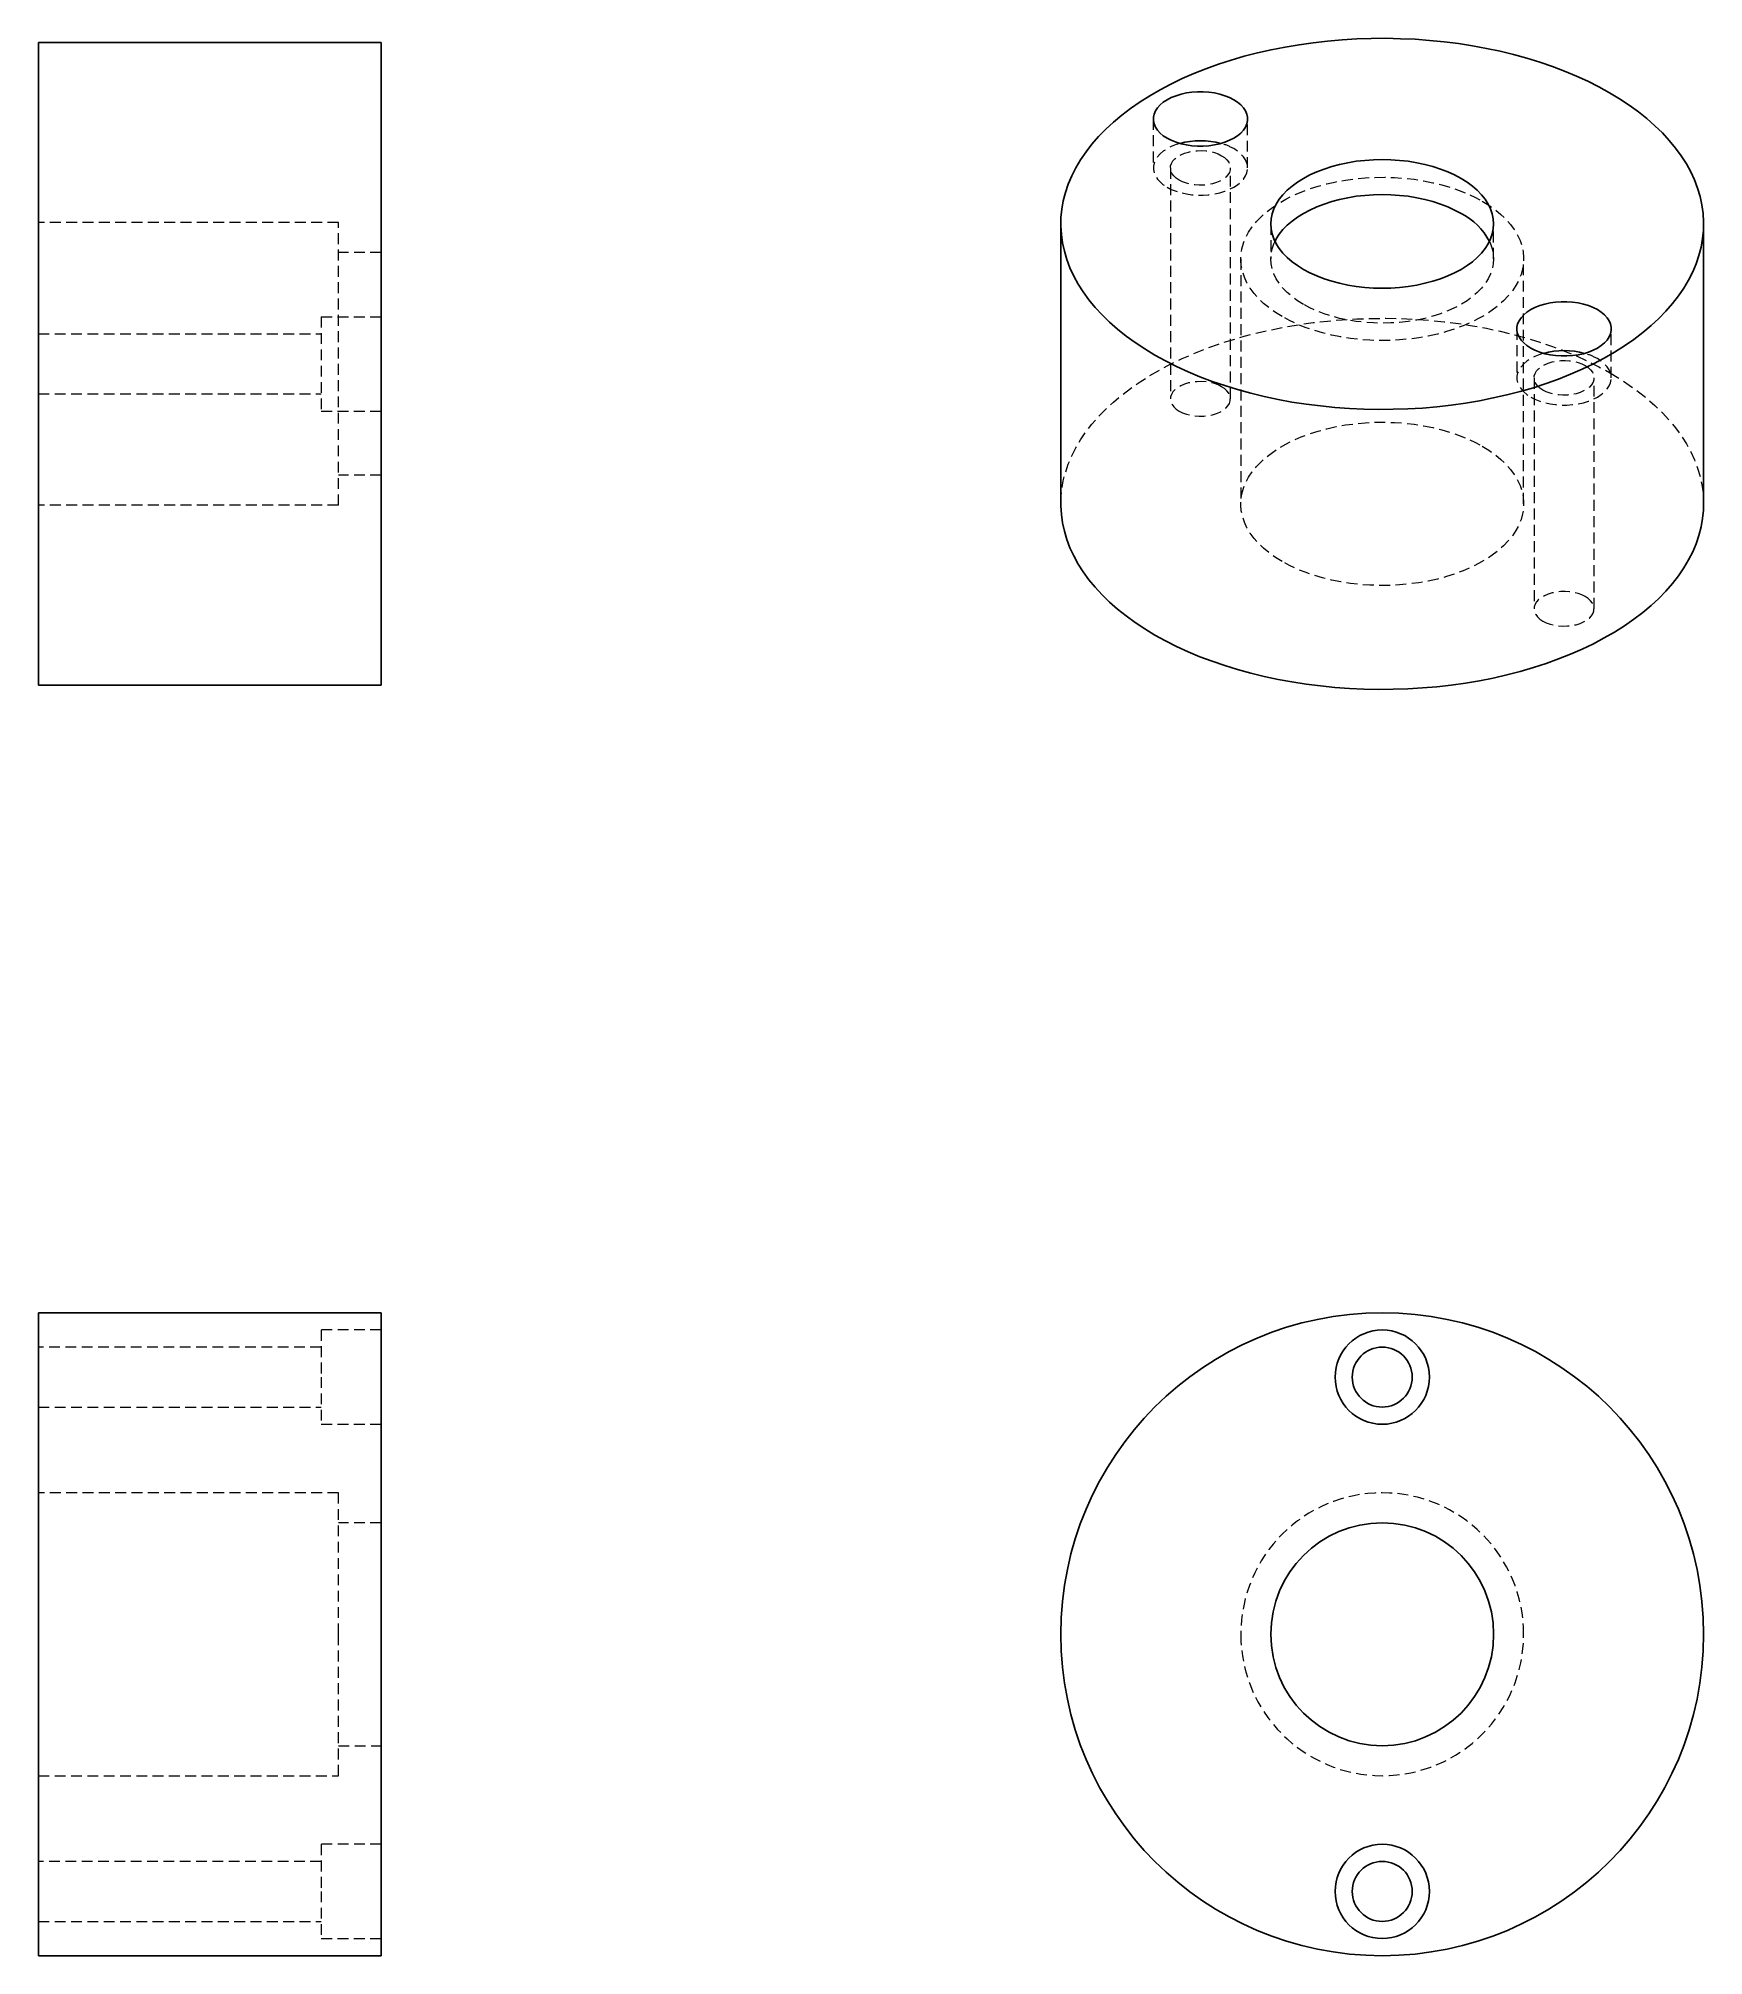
# Model space of a CAD drawing. Header units: millimetres. Extents: x 316 to 510, y 181 to 404.
import ezdxf

# ---------------------------------------------------------------- set-up
doc = ezdxf.new("R2010")
doc.units = ezdxf.units.MM
doc.linetypes.add('HIDDEN', pattern=[1.905, 1.27, -0.635])

msp = doc.modelspace()

# ---------------------------------------------------------------- linework, layer by layer
at = {"color": 7, "linetype": 'Continuous', "lineweight": 25}
for p, q in [((355.59, 403.88), (315.59, 403.88)), ((315.59, 328.88), (315.59, 403.88)), ((355.59, 328.88), (355.59, 403.88)), ((434.88, 382.71), (434.88, 350.05)), ((509.88, 350.05), (509.88, 382.71)), ((355.59, 328.88), (315.59, 328.88)), ((355.59, 255.67), (315.59, 255.67)), ((315.59, 218.17), (315.59, 255.67)), ((355.59, 218.17), (355.59, 255.67)), ((315.59, 180.67), (315.59, 218.17)), ((355.59, 180.67), (355.59, 218.17)), ((315.59, 180.67), (355.59, 180.67))]:
    msp.add_line(p, q, dxfattribs=at)
at = {"color": 7, "linetype": 'HIDDEN', "lineweight": 18}
for p, q in [((445.67, 394.96), (445.67, 389.24)), ((456.67, 389.24), (456.67, 394.96)), ((447.67, 389.24), (447.67, 362.3)), ((454.67, 362.3), (454.67, 389.24)), ((350.59, 382.88), (315.59, 382.88)), ((350.59, 349.88), (350.59, 382.88)), ((459.38, 382.71), (459.38, 378.63)), ((485.38, 378.63), (485.38, 382.71)), ((355.59, 379.38), (350.59, 379.38)), ((455.88, 378.63), (455.88, 350.05)), ((488.88, 350.05), (488.88, 378.63)), ((348.59, 371.88), (355.59, 371.88)), ((348.59, 371.88), (348.59, 360.88)), ((315.59, 369.88), (348.59, 369.88)), ((488.09, 370.46), (488.09, 364.75)), ((499.09, 364.75), (499.09, 370.46)), ((490.09, 364.75), (490.09, 337.8)), ((497.09, 337.8), (497.09, 364.75)), ((315.59, 362.88), (348.59, 362.88)), ((348.59, 360.88), (355.59, 360.88)), ((355.59, 353.38), (350.59, 353.38)), ((350.59, 349.88), (315.59, 349.88)), ((348.59, 253.67), (348.59, 248.17)), ((355.59, 253.67), (348.59, 253.67)), ((348.59, 251.67), (315.59, 251.67)), ((348.59, 248.17), (348.59, 242.67)), ((315.59, 244.67), (348.59, 244.67)), ((348.59, 242.67), (355.59, 242.67)), ((350.59, 234.67), (315.59, 234.67)), ((350.59, 218.17), (350.59, 234.67)), ((355.59, 231.17), (350.59, 231.17)), ((350.59, 201.67), (350.59, 218.17)), ((350.59, 205.17), (355.59, 205.17)), ((315.59, 201.67), (350.59, 201.67)), ((348.59, 193.67), (348.59, 188.17)), ((355.59, 193.67), (348.59, 193.67)), ((348.59, 191.67), (315.59, 191.67)), ((348.59, 188.17), (348.59, 182.67)), ((315.59, 184.67), (348.59, 184.67)), ((348.59, 182.67), (355.59, 182.67))]:
    msp.add_line(p, q, dxfattribs=at)
at = {"color": 7, "linetype": 'Continuous', "lineweight": 25, "flags": 128}
for points in [[(445.86, 367.4), (444.68, 368.12), (443.56, 368.86), (442.5, 369.63), (441.5, 370.43), (440.56, 371.25), (439.69, 372.1), (438.89, 372.97), (438.16, 373.86), (437.49, 374.77), (436.9, 375.69), (436.39, 376.63), (435.95, 377.59), (435.58, 378.55), (435.29, 379.52), (435.08, 380.5), (434.94, 381.48), (434.88, 382.46), (434.9, 383.45), (435, 384.43), (435.17, 385.41), (435.43, 386.39), (435.75, 387.36), (436.16, 388.31), (436.64, 389.26), (437.19, 390.19), (437.82, 391.11), (438.51, 392.01), (439.28, 392.89), (440.12, 393.75), (441.02, 394.58), (441.99, 395.4), (443.02, 396.18), (444.12, 396.94), (445.27, 397.67), (446.47, 398.36), (447.73, 399.03), (449.05, 399.66), (450.41, 400.25), (451.81, 400.81), (453.26, 401.33), (454.75, 401.82), (456.27, 402.26), (457.83, 402.66), (459.42, 403.03), (461.04, 403.34), (462.67, 403.62), (464.33, 403.85), (466.01, 404.04), (467.7, 404.19), (469.4, 404.29), (471.1, 404.35), (472.81, 404.36), (474.51, 404.32), (476.21, 404.25), (477.91, 404.12), (479.59, 403.96), (481.26, 403.74), (482.91, 403.49), (484.53, 403.19), (486.14, 402.85), (487.71, 402.47), (489.25, 402.04), (490.76, 401.58), (492.23, 401.08), (493.66, 400.54), (495.04, 399.96), (496.38, 399.35), (497.66, 398.7), (498.9, 398.02)], [(455.06, 397.2), (454.56, 397.46), (454.01, 397.67), (453.42, 397.85), (452.8, 397.99), (452.16, 398.08), (451.5, 398.13), (450.83, 398.13), (450.18, 398.08), (449.53, 397.99), (448.91, 397.85), (448.32, 397.67), (447.77, 397.46), (447.28, 397.2), (446.84, 396.92), (446.46, 396.6), (446.15, 396.26), (445.92, 395.9), (445.76, 395.53), (445.68, 395.15), (445.68, 394.77), (445.76, 394.38), (445.92, 394.01), (446.15, 393.65), (446.46, 393.31), (446.84, 393), (447.28, 392.71)], [(498.9, 398.02), (500.08, 397.31), (501.2, 396.56), (502.26, 395.79), (503.26, 394.99), (504.2, 394.17), (505.07, 393.32), (505.87, 392.45), (506.6, 391.56), (507.27, 390.65), (507.86, 389.73), (508.37, 388.79), (508.81, 387.84), (509.18, 386.87), (509.47, 385.9), (509.68, 384.92), (509.82, 383.94), (509.88, 382.96), (509.86, 381.97), (509.76, 380.99), (509.59, 380.01), (509.33, 379.03), (509.01, 378.07), (508.6, 377.11), (508.12, 376.16), (507.57, 375.23), (506.94, 374.31), (506.25, 373.41), (505.48, 372.53), (504.64, 371.67), (503.74, 370.84), (502.77, 370.03), (501.74, 369.24), (500.64, 368.48), (499.49, 367.76), (498.29, 367.06), (497.03, 366.39), (495.71, 365.76), (494.35, 365.17), (492.95, 364.61), (491.5, 364.09), (490.01, 363.6), (488.49, 363.16), (486.93, 362.76), (485.34, 362.4), (483.72, 362.08), (482.09, 361.8), (480.43, 361.57), (478.75, 361.38), (477.06, 361.23), (475.36, 361.13), (473.66, 361.08), (471.95, 361.06), (470.25, 361.1), (468.55, 361.18), (466.85, 361.3), (465.17, 361.47), (463.5, 361.68), (461.85, 361.93), (460.23, 362.23), (458.62, 362.57), (457.05, 362.95), (455.51, 363.38), (454, 363.84), (452.53, 364.34), (451.1, 364.88), (449.72, 365.46), (448.38, 366.07), (447.1, 366.72), (445.86, 367.4)], [(447.28, 392.71), (447.77, 392.46), (448.32, 392.24), (448.91, 392.06), (449.53, 391.93), (450.18, 391.83), (450.83, 391.79), (451.5, 391.79), (452.16, 391.83), (452.8, 391.93), (453.42, 392.06), (454.01, 392.24), (454.56, 392.46), (455.06, 392.71), (455.5, 393), (455.87, 393.31), (456.18, 393.65), (456.42, 394.01), (456.58, 394.38), (456.66, 394.77), (456.66, 395.15), (456.58, 395.53), (456.42, 395.9), (456.18, 396.26), (455.87, 396.6), (455.5, 396.92), (455.06, 397.2)], [(463.19, 377.4), (462.49, 377.84), (461.86, 378.3), (461.3, 378.79), (460.8, 379.3), (460.37, 379.84), (460.02, 380.39), (459.74, 380.96), (459.54, 381.54), (459.42, 382.12), (459.38, 382.71), (459.42, 383.3), (459.54, 383.88), (459.74, 384.46), (460.02, 385.03), (460.37, 385.58), (460.8, 386.12), (461.3, 386.63), (461.86, 387.12), (462.49, 387.58), (463.19, 388.02), (463.94, 388.42), (464.74, 388.78), (465.59, 389.11), (466.48, 389.4), (467.41, 389.64), (468.36, 389.85), (469.35, 390.01), (470.35, 390.12), (471.36, 390.19), (472.38, 390.22), (473.4, 390.19), (474.41, 390.12), (475.41, 390.01), (476.4, 389.85), (477.35, 389.64), (478.28, 389.4), (479.17, 389.11), (480.02, 388.78), (480.82, 388.42), (481.57, 388.02)], [(481.57, 388.02), (482.27, 387.58), (482.9, 387.12), (483.46, 386.63), (483.96, 386.12), (484.39, 385.58), (484.74, 385.03), (485.02, 384.46), (485.22, 383.88), (485.34, 383.3), (485.38, 382.71), (485.34, 382.12), (485.22, 381.54), (485.02, 380.96), (484.74, 380.39), (484.39, 379.84), (483.96, 379.3), (483.46, 378.79), (482.9, 378.3), (482.27, 377.84), (481.57, 377.4), (480.82, 377), (480.02, 376.64), (479.17, 376.31), (478.28, 376.02), (477.35, 375.78), (476.4, 375.57), (475.41, 375.41), (474.41, 375.3), (473.4, 375.23), (472.38, 375.21), (471.36, 375.23), (470.35, 375.3), (469.35, 375.41), (468.36, 375.57), (467.41, 375.78), (466.48, 376.02), (465.59, 376.31), (464.74, 376.64), (463.94, 377), (463.19, 377.4)], [(459.87, 380.67), (460.02, 380.95), (460.37, 381.5), (460.8, 382.04), (461.3, 382.55), (461.86, 383.04), (462.49, 383.5), (463.19, 383.93), (463.94, 384.33), (464.74, 384.7), (465.59, 385.03), (466.48, 385.31), (467.41, 385.56), (468.36, 385.77), (469.35, 385.93), (470.35, 386.04), (471.36, 386.11), (472.38, 386.13), (473.4, 386.11), (474.41, 386.04), (475.41, 385.93), (476.4, 385.77), (477.35, 385.56), (478.28, 385.31), (479.17, 385.03), (480.02, 384.7), (480.82, 384.33), (481.57, 383.93)], [(497.48, 372.71), (496.99, 372.96), (496.44, 373.18), (495.85, 373.36), (495.23, 373.5), (494.58, 373.59), (493.93, 373.63), (493.26, 373.63), (492.6, 373.59), (491.96, 373.5), (491.34, 373.36), (490.75, 373.18), (490.2, 372.96), (489.7, 372.71), (489.26, 372.42), (488.89, 372.11), (488.58, 371.77), (488.34, 371.41), (488.18, 371.04), (488.1, 370.66), (488.1, 370.27), (488.18, 369.89), (488.34, 369.52), (488.58, 369.16), (488.89, 368.82), (489.26, 368.51), (489.7, 368.22)], [(489.7, 368.22), (490.2, 367.97), (490.75, 367.75), (491.34, 367.57), (491.96, 367.43), (492.6, 367.34), (493.26, 367.3), (493.93, 367.3), (494.58, 367.34), (495.23, 367.43), (495.85, 367.57), (496.44, 367.75), (496.99, 367.97), (497.48, 368.22), (497.92, 368.51), (498.3, 368.82), (498.61, 369.16), (498.84, 369.52), (499, 369.89), (499.08, 370.27), (499.08, 370.66), (499, 371.04), (498.84, 371.41), (498.61, 371.77), (498.3, 372.11), (497.92, 372.42), (497.48, 372.71)], [(445.86, 334.74), (444.68, 335.45), (443.56, 336.2), (442.5, 336.97), (441.5, 337.77), (440.56, 338.59), (439.69, 339.44), (438.89, 340.31), (438.16, 341.2), (437.49, 342.11), (436.9, 343.03), (436.39, 343.97), (435.95, 344.92), (435.58, 345.89), (435.29, 346.86), (435.08, 347.84), (434.94, 348.82), (434.88, 349.8), (434.88, 350.05)], [(509.88, 350.05), (509.86, 349.31), (509.76, 348.33), (509.59, 347.35), (509.33, 346.37), (509.01, 345.4), (508.6, 344.45), (508.12, 343.5), (507.57, 342.57), (506.94, 341.65), (506.25, 340.75), (505.48, 339.87), (504.64, 339.01), (503.74, 338.18), (502.77, 337.36), (501.74, 336.58), (500.64, 335.82), (499.49, 335.09), (498.29, 334.4), (497.03, 333.73), (495.71, 333.1), (494.35, 332.51), (492.95, 331.95), (491.5, 331.43), (490.01, 330.94), (488.49, 330.5), (486.93, 330.1), (485.34, 329.73), (483.72, 329.42), (482.09, 329.14), (480.43, 328.91), (478.75, 328.72), (477.06, 328.57), (475.36, 328.47), (473.66, 328.41), (471.95, 328.4), (470.25, 328.44), (468.55, 328.51), (466.85, 328.64), (465.17, 328.8), (463.5, 329.02), (461.85, 329.27), (460.23, 329.57), (458.62, 329.91), (457.05, 330.29), (455.51, 330.72), (454, 331.18), (452.53, 331.68), (451.1, 332.22), (449.72, 332.8), (448.38, 333.41), (447.1, 334.06), (445.86, 334.74)]]:
    msp.add_lwpolyline(points, dxfattribs=at)
at = {"color": 7, "linetype": 'HIDDEN', "lineweight": 18, "flags": 128}
for points in [[(448.77, 392.1), (448.32, 391.96), (447.77, 391.74), (447.28, 391.49), (446.84, 391.2), (446.46, 390.88), (446.15, 390.54), (445.92, 390.19), (445.76, 389.81), (445.68, 389.43), (445.68, 389.05), (445.76, 388.67), (445.92, 388.3), (446.15, 387.94), (446.46, 387.6), (446.84, 387.28), (447.28, 387)], [(447.28, 387), (447.77, 386.74), (448.32, 386.52), (448.91, 386.35), (449.53, 386.21), (450.18, 386.12), (450.83, 386.07), (451.5, 386.07), (452.16, 386.12), (452.8, 386.21), (453.42, 386.35), (454.01, 386.52), (454.56, 386.74), (455.06, 387), (455.5, 387.28), (455.87, 387.6), (456.18, 387.94), (456.42, 388.3), (456.58, 388.67), (456.66, 389.05), (456.66, 389.43), (456.58, 389.81), (456.42, 390.19), (456.18, 390.54), (455.87, 390.88), (455.5, 391.2), (455.06, 391.49)], [(448.69, 387.81), (448.35, 388.04), (448.07, 388.3), (447.86, 388.57), (447.73, 388.87), (447.67, 389.17), (447.69, 389.47), (447.79, 389.76), (447.96, 390.05), (448.2, 390.32), (448.51, 390.56), (448.88, 390.77), (449.3, 390.95), (449.77, 391.09), (450.26, 391.19), (450.77, 391.25), (451.3, 391.26), (451.82, 391.23), (452.32, 391.15), (452.8, 391.03), (453.25, 390.87), (453.64, 390.67)], [(453.64, 390.67), (453.98, 390.44), (454.26, 390.19), (454.47, 389.91), (454.61, 389.62), (454.66, 389.32), (454.64, 389.01), (454.55, 388.72), (454.37, 388.43), (454.13, 388.17), (453.82, 387.92), (453.45, 387.71), (453.03, 387.53), (452.57, 387.39), (452.07, 387.29), (451.56, 387.23), (451.04, 387.22), (450.52, 387.26), (450.01, 387.33), (449.53, 387.45), (449.09, 387.62), (448.69, 387.81)], [(460.71, 371.89), (459.93, 372.38), (459.2, 372.9), (458.54, 373.44), (457.95, 374.01), (457.43, 374.6), (456.98, 375.21), (456.6, 375.84), (456.3, 376.49), (456.08, 377.14), (455.94, 377.8), (455.88, 378.46), (455.9, 379.13), (456, 379.79), (456.18, 380.45), (456.44, 381.09), (456.78, 381.73), (457.19, 382.35), (457.68, 382.95), (458.24, 383.53), (458.86, 384.09), (459.56, 384.62), (460.31, 385.12), (461.13, 385.59), (462, 386.03), (462.92, 386.43), (463.88, 386.79), (464.89, 387.12), (465.93, 387.4), (467.01, 387.63), (468.11, 387.83), (469.23, 387.98), (470.37, 388.08), (471.52, 388.14), (472.67, 388.15), (473.82, 388.12), (474.96, 388.04), (476.09, 387.91), (477.2, 387.74), (478.29, 387.52), (479.35, 387.26), (480.38, 386.96), (481.37, 386.62), (482.31, 386.24), (483.2, 385.82), (484.05, 385.36)], [(484.05, 385.36), (484.83, 384.88), (485.56, 384.36), (486.22, 383.82), (486.81, 383.25), (487.33, 382.65), (487.78, 382.04), (488.16, 381.41), (488.46, 380.77), (488.68, 380.12), (488.82, 379.46), (488.88, 378.79), (488.86, 378.13), (488.76, 377.47), (488.58, 376.81), (488.32, 376.16), (487.98, 375.53), (487.57, 374.91), (487.08, 374.3), (486.52, 373.72), (485.9, 373.16), (485.2, 372.63), (484.45, 372.13), (483.63, 371.66), (482.76, 371.23), (481.84, 370.83), (480.88, 370.46), (479.87, 370.14), (478.83, 369.86), (477.75, 369.62), (476.65, 369.43), (475.53, 369.28), (474.39, 369.17), (473.24, 369.12), (472.09, 369.1), (470.94, 369.14), (469.8, 369.22), (468.67, 369.35), (467.56, 369.52), (466.47, 369.74), (465.41, 370), (464.38, 370.3), (463.39, 370.64), (462.45, 371.02), (461.56, 371.44), (460.71, 371.89)], [(463.19, 373.32), (462.49, 373.75), (461.86, 374.22), (461.3, 374.71), (460.8, 375.22), (460.37, 375.76), (460.02, 376.31), (459.74, 376.88), (459.54, 377.45), (459.42, 378.04), (459.38, 378.63), (459.42, 379.22), (459.54, 379.8), (459.74, 380.38), (459.87, 380.67)], [(484.89, 380.67), (485.02, 380.38), (485.22, 379.8), (485.34, 379.22), (485.38, 378.63), (485.34, 378.04), (485.22, 377.45), (485.02, 376.88), (484.74, 376.31), (484.39, 375.76), (483.96, 375.22), (483.46, 374.71), (482.9, 374.22), (482.27, 373.75), (481.57, 373.32), (480.82, 372.92), (480.02, 372.56), (479.17, 372.23), (478.28, 371.94), (477.35, 371.69), (476.4, 371.49), (475.41, 371.33), (474.41, 371.22), (473.4, 371.15), (472.38, 371.12), (471.36, 371.15), (470.35, 371.22), (469.35, 371.33), (468.36, 371.49), (467.41, 371.69), (466.48, 371.94), (465.59, 372.23), (464.74, 372.56), (463.94, 372.92), (463.19, 373.32)], [(434.88, 350.05), (434.9, 350.79), (435, 351.77), (435.17, 352.75), (435.43, 353.73), (435.75, 354.69), (436.16, 355.65), (436.64, 356.6), (437.19, 357.53), (437.82, 358.45), (438.51, 359.35), (439.28, 360.23), (440.12, 361.09), (441.02, 361.92), (441.99, 362.73), (443.02, 363.52), (444.12, 364.28), (445.27, 365), (446.47, 365.7), (447.73, 366.37), (449.05, 367), (450.41, 367.59), (451.81, 368.15), (453.26, 368.67), (454.75, 369.16), (456.27, 369.6), (457.83, 370), (459.42, 370.36), (461.04, 370.68), (462.67, 370.96), (464.33, 371.19), (466.01, 371.38), (467.7, 371.53), (469.4, 371.63), (471.1, 371.68), (472.81, 371.7), (474.51, 371.66), (476.21, 371.58), (477.91, 371.46), (479.59, 371.29), (481.26, 371.08), (482.91, 370.83), (484.53, 370.53), (486.14, 370.19), (487.71, 369.81), (489.25, 369.38), (490.76, 368.92), (492.23, 368.42), (493.66, 367.88), (495.04, 367.3), (496.38, 366.69), (497.66, 366.04), (498.9, 365.36)], [(491.2, 367.61), (490.75, 367.47), (490.2, 367.25), (489.7, 366.99), (489.26, 366.71), (488.89, 366.39), (488.58, 366.05), (488.34, 365.69), (488.18, 365.32), (488.1, 364.94), (488.1, 364.56), (488.18, 364.18), (488.34, 363.8), (488.58, 363.45), (488.89, 363.11), (489.26, 362.79), (489.7, 362.5)], [(489.7, 362.5), (490.2, 362.25), (490.75, 362.03), (491.34, 361.85), (491.96, 361.72), (492.6, 361.63), (493.26, 361.58), (493.93, 361.58), (494.58, 361.63), (495.23, 361.72), (495.85, 361.85), (496.44, 362.03), (496.99, 362.25), (497.48, 362.5), (497.92, 362.79), (498.3, 363.11), (498.61, 363.45), (498.84, 363.8), (499, 364.18), (499.08, 364.56), (499.08, 364.94), (499, 365.32), (498.84, 365.69), (498.61, 366.05), (498.3, 366.39), (497.92, 366.71), (497.48, 366.99)], [(491.12, 363.32), (490.78, 363.55), (490.5, 363.8), (490.29, 364.08), (490.15, 364.37), (490.1, 364.67), (490.12, 364.98), (490.21, 365.27), (490.39, 365.56), (490.63, 365.82), (490.94, 366.07), (491.31, 366.28), (491.73, 366.46), (492.19, 366.6), (492.69, 366.7), (493.2, 366.76), (493.72, 366.77), (494.24, 366.73), (494.75, 366.66), (495.23, 366.54), (495.67, 366.37), (496.07, 366.18)], [(496.07, 366.18), (496.41, 365.95), (496.69, 365.69), (496.9, 365.42), (497.03, 365.12), (497.09, 364.82), (497.07, 364.52), (496.97, 364.23), (496.8, 363.94), (496.56, 363.67), (496.25, 363.43), (495.88, 363.22), (495.46, 363.04), (494.99, 362.9), (494.5, 362.8), (493.99, 362.74), (493.46, 362.73), (492.94, 362.76), (492.44, 362.84), (491.96, 362.96), (491.51, 363.12), (491.12, 363.32)], [(498.9, 365.36), (500.08, 364.64), (501.2, 363.9), (502.26, 363.13), (503.26, 362.33), (504.2, 361.51), (505.07, 360.66), (505.87, 359.79), (506.6, 358.9), (507.27, 357.99), (507.86, 357.07), (508.37, 356.13), (508.81, 355.17), (509.18, 354.21), (509.47, 353.24), (509.68, 352.26), (509.82, 351.28), (509.88, 350.3), (509.88, 350.05)], [(453.64, 363.72), (453.25, 363.92), (452.8, 364.08), (452.32, 364.2), (451.82, 364.28), (451.3, 364.31), (450.77, 364.3), (450.26, 364.25), (449.77, 364.15), (449.3, 364.01), (448.88, 363.83), (448.51, 363.61), (448.2, 363.37), (447.96, 363.1), (447.79, 362.82), (447.69, 362.52), (447.67, 362.22), (447.73, 361.92), (447.86, 361.63), (448.07, 361.35), (448.35, 361.1), (448.69, 360.87)], [(448.69, 360.87), (449.09, 360.67), (449.53, 360.51), (450.01, 360.39), (450.52, 360.31), (451.04, 360.28), (451.56, 360.29), (452.07, 360.34), (452.57, 360.44), (453.03, 360.58), (453.45, 360.76), (453.82, 360.98), (454.13, 361.22), (454.37, 361.49), (454.55, 361.77), (454.64, 362.07), (454.66, 362.37), (454.61, 362.67), (454.47, 362.96), (454.26, 363.24), (453.98, 363.5), (453.64, 363.72)], [(460.71, 343.31), (459.93, 343.8), (459.2, 344.32), (458.54, 344.86), (457.95, 345.43), (457.43, 346.02), (456.98, 346.64), (456.6, 347.26), (456.3, 347.91), (456.08, 348.56), (455.94, 349.22), (455.88, 349.88), (455.9, 350.55), (456, 351.21), (456.18, 351.87), (456.44, 352.51), (456.78, 353.15), (457.19, 353.77), (457.68, 354.37), (458.24, 354.96), (458.86, 355.51), (459.56, 356.04), (460.31, 356.55), (461.13, 357.02), (462, 357.45), (462.92, 357.85), (463.88, 358.21), (464.89, 358.54), (465.93, 358.82), (467.01, 359.06), (468.11, 359.25), (469.23, 359.4), (470.37, 359.5), (471.52, 359.56), (472.67, 359.57), (473.82, 359.54), (474.96, 359.46), (476.09, 359.33), (477.2, 359.16), (478.29, 358.94), (479.35, 358.68), (480.38, 358.38), (481.37, 358.04), (482.31, 357.66), (483.2, 357.24), (484.05, 356.78)], [(484.05, 356.78), (484.83, 356.3), (485.56, 355.78), (486.22, 355.24), (486.81, 354.67), (487.33, 354.07), (487.78, 353.46), (488.16, 352.83), (488.46, 352.19), (488.68, 351.54), (488.82, 350.88), (488.88, 350.22), (488.86, 349.55), (488.76, 348.89), (488.58, 348.23), (488.32, 347.58), (487.98, 346.95), (487.57, 346.33), (487.08, 345.72), (486.52, 345.14), (485.9, 344.59), (485.2, 344.05), (484.45, 343.55), (483.63, 343.08), (482.76, 342.65), (481.84, 342.25), (480.88, 341.88), (479.87, 341.56), (478.83, 341.28), (477.75, 341.04), (476.65, 340.85), (475.53, 340.7), (474.39, 340.59), (473.24, 340.54), (472.09, 340.53), (470.94, 340.56), (469.8, 340.64), (468.67, 340.77), (467.56, 340.94), (466.47, 341.16), (465.41, 341.42), (464.38, 341.72), (463.39, 342.06), (462.45, 342.44), (461.56, 342.86), (460.71, 343.31)], [(496.07, 339.23), (495.67, 339.43), (495.23, 339.59), (494.75, 339.71), (494.24, 339.79), (493.72, 339.82), (493.2, 339.81), (492.69, 339.75), (492.19, 339.65), (491.73, 339.51), (491.31, 339.33), (490.94, 339.12), (490.63, 338.88), (490.39, 338.61), (490.21, 338.33), (490.12, 338.03), (490.1, 337.73), (490.15, 337.43), (490.29, 337.14), (490.5, 336.86), (490.78, 336.6), (491.12, 336.37)], [(491.12, 336.37), (491.51, 336.18), (491.96, 336.02), (492.44, 335.9), (492.94, 335.82), (493.46, 335.78), (493.99, 335.8), (494.5, 335.85), (494.99, 335.95), (495.46, 336.09), (495.88, 336.27), (496.25, 336.49), (496.56, 336.73), (496.8, 337), (496.97, 337.28), (497.07, 337.58), (497.09, 337.88), (497.03, 338.18), (496.9, 338.47), (496.69, 338.75), (496.41, 339), (496.07, 339.23)]]:
    msp.add_lwpolyline(points, dxfattribs=at)
at = {"color": 7, "linetype": 'Continuous', "lineweight": 25}
for centre, radius, start, end in [((451.17, 383.3), 9.12, 74.7594, 105.2406), ((478, 376.98), 7.82, 28.1348, 62.7729), ((493.59, 358.81), 9.12, 74.7594, 105.2406), ((472.38, 218.17), 37.5, 0, 180), ((472.38, 248.17), 5.5, 0, 180), ((472.38, 248.17), 3.5, 0, 180), ((472.38, 248.17), 5.5, 180, 0), ((472.38, 248.17), 3.5, 180, 0), ((472.38, 218.17), 13, 0, 180), ((472.38, 218.17), 37.5, 180, 0), ((472.38, 218.17), 13, 180, 0), ((472.38, 188.17), 5.5, 0, 180), ((472.38, 188.17), 3.5, 0, 180), ((472.38, 188.17), 5.5, 180, 0), ((472.38, 188.17), 3.5, 180, 0)]:
    msp.add_arc(centre, radius, start, end, dxfattribs=at)
at = {"color": 7, "linetype": 'HIDDEN', "lineweight": 18}
for centre, radius, start, end in [((451.85, 385.81), 6.52, 60.5757, 74.7905), ((494.28, 361.31), 6.52, 60.5757, 74.7905), ((472.38, 218.17), 16.5, 0, 180), ((472.38, 218.17), 16.5, 180, 0)]:
    msp.add_arc(centre, radius, start, end, dxfattribs=at)

doc.saveas('drawing.dxf')
